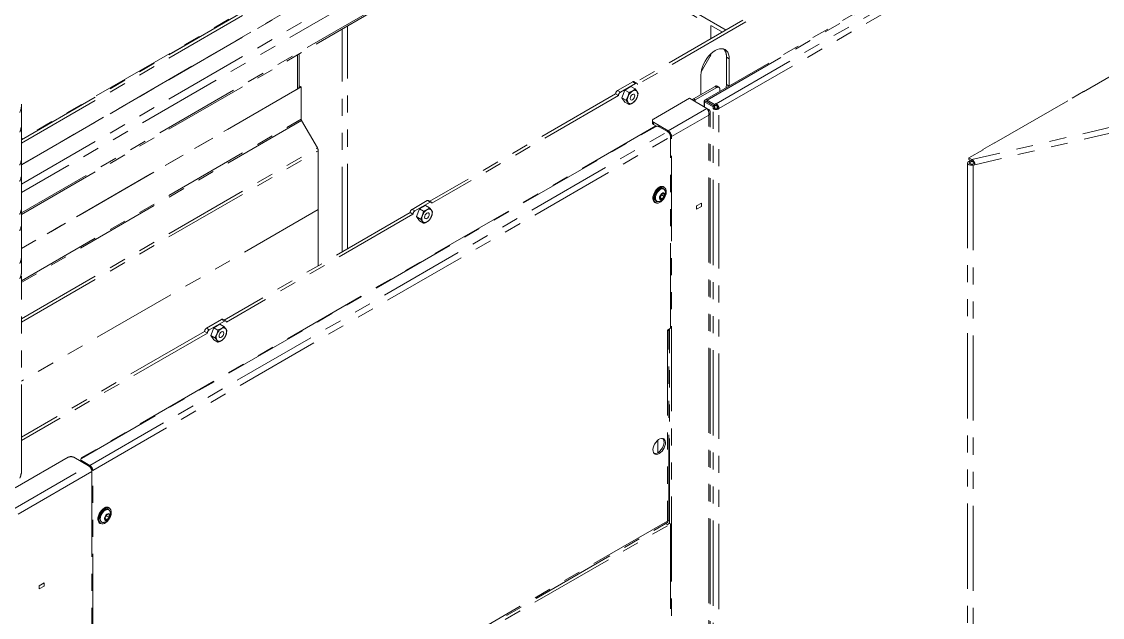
# Paper-space layout 'Blatt1' of a CAD drawing. Header units: millimetres. Extents: x 0 to 1189, y 0 to 841.
# Drawn here: x 666.4 to 747.1, y 173.7 to 218.1 of the extents above; entities that cross this region are included whole.
import ezdxf

# ---------------------------------------------------------------- set-up
doc = ezdxf.new("R2010")
doc.units = ezdxf.units.MM
doc.linetypes.add('PHANTOM', pattern=[12.7, 6.35, -1.27, 1.27, -1.27, 1.27, -1.27])

psp = doc.layouts.new('Blatt1')

# ---------------------------------------------------------------- linework, layer by layer
at = {"color": 7, "linetype": 'PHANTOM', "lineweight": 18}
for p, q in [((753.294, 237.241), (712.27, 213.558)), ((753.506, 237.119), (712.423, 213.402)), ((687.164, 235.555), (718.768, 217.31)), ((755.223, 234.048), (717.478, 212.258)), ((699.513, 228.426), (666.45, 209.339)), ((701.167, 227.471), (666.45, 207.429)), ((666.45, 207.413), (701.181, 227.463)), ((666.45, 203.716), (704.383, 225.615)), ((717.904, 217.809), (717.904, 216.811)), ((745.721, 212.865), (754.015, 217.653)), ((687.164, 213.223), (687.164, 215.674)), ((717.182, 214.351), (717.862, 215.529)), ((717.904, 215.693), (717.904, 215.668)), ((719.07, 215.443), (719.07, 213.401)), ((719.282, 213.299), (719.282, 215.32)), ((717.161, 214.096), (717.161, 212.659)), ((687.321, 213.223), (666.45, 201.174)), ((687.053, 213.068), (666.45, 201.174)), ((687.215, 213.284), (687.164, 213.255)), ((687.321, 213.223), (687.215, 213.284)), ((687.321, 210.824), (687.321, 213.223)), ((712.07, 213.606), (710.939, 212.953)), ((711.151, 212.831), (712.282, 213.484)), ((711.941, 213.246), (711.492, 212.987)), ((711.941, 213.246), (712.246, 213.07)), ((712.382, 213.494), (712.17, 213.616)), ((712.246, 213.07), (712.393, 212.89)), ((718.215, 213.267), (716.602, 212.337)), ((716.744, 212.255), (718.356, 213.186)), ((718.506, 213.201), (718.365, 213.282)), ((718.568, 213.063), (718.568, 212.887)), ((710.797, 212.708), (696.926, 204.7)), ((711.009, 212.586), (697.079, 204.544)), ((711.009, 212.586), (710.797, 212.708)), ((711.492, 212.987), (711.267, 212.408)), ((711.267, 212.408), (711.572, 212.232)), ((711.267, 212.408), (711.492, 212.089)), ((711.492, 212.987), (711.797, 212.811)), ((711.572, 212.232), (711.719, 212.501)), ((712.47, 212.751), (712.393, 212.441)), ((716.305, 212.378), (713.626, 210.83)), ((716.305, 212.378), (717.607, 211.626)), ((718.188, 211.919), (717.628, 212.243)), ((739.067, 209.024), (744.887, 212.383)), ((744.873, 212.391), (745.735, 212.89)), ((744.887, 212.383), (744.873, 212.391)), ((744.873, 212.375), (744.873, 212.391)), ((745.707, 212.873), (745.721, 212.865)), ((745.735, 212.89), (745.735, 212.873)), ((666.45, 211.945), (666.449, 211.909)), ((666.45, 210.475), (666.45, 211.945)), ((711.492, 212.089), (711.797, 211.913)), ((711.797, 211.913), (711.719, 212.052)), ((717.416, 212.12), (717.416, 211.737)), ((717.529, 212.169), (717.423, 212.108)), ((717.423, 211.733), (717.423, 212.108)), ((718.075, 211.732), (717.423, 212.108)), ((717.529, 212.169), (718.181, 211.793)), ((717.755, 211.541), (717.607, 211.626)), ((717.628, 212.12), (718.188, 211.797)), ((717.69, 211.503), (717.755, 211.541)), ((718.181, 211.793), (718.075, 211.732)), ((718.075, 211.603), (718.075, 211.732)), ((718.181, 211.664), (718.075, 211.603)), ((718.075, 211.603), (718.08, 211.6)), ((718.181, 211.793), (718.181, 211.664)), ((718.181, 211.664), (718.186, 211.661)), ((718.188, 211.919), (718.292, 211.98)), ((718.188, 211.797), (718.188, 211.919)), ((718.292, 211.857), (718.188, 211.797)), ((718.298, 211.976), (718.292, 211.98)), ((718.292, 211.857), (718.292, 211.98)), ((718.292, 211.857), (718.298, 211.854)), ((718.404, 211.664), (718.399, 211.661)), ((718.404, 211.67), (718.404, 211.664)), ((718.404, 211.664), (718.51, 211.603)), ((718.505, 211.6), (718.51, 211.603)), ((718.51, 211.603), (718.51, 211.609)), ((688.532, 208.677), (687.352, 210.72)), ((713.538, 210.708), (713.538, 210.545)), ((717.86, 136.564), (717.86, 211.333)), ((666.45, 208.025), (666.45, 210.475)), ((713.802, 210.32), (670.669, 185.42)), ((670.916, 185.522), (713.767, 210.259)), ((713.626, 210.586), (714.714, 209.957)), ((713.857, 210.289), (713.626, 210.422)), ((713.857, 210.289), (713.802, 210.32)), ((714.679, 209.896), (714.05, 210.259)), ((714.898, 195.227), (714.898, 209.516)), ((714.969, 138.233), (714.969, 209.516)), ((738.219, 208.55), (739.081, 209.048)), ((739.053, 209.032), (739.067, 209.024)), ((739.081, 209.048), (739.081, 209.032)), ((688.594, 208.467), (688.594, 204.078)), ((737.172, 207.93), (738.233, 208.542)), ((738.233, 208.542), (738.219, 208.55)), ((738.219, 208.534), (738.219, 208.55)), ((666.45, 206.8), (666.45, 208.025)), ((737.066, 207.552), (737.066, 138.636)), ((737.154, 207.674), (737.278, 207.746)), ((737.392, 207.803), (737.172, 207.93)), ((737.172, 207.807), (737.172, 207.93)), ((737.392, 207.68), (737.172, 207.807)), ((737.26, 207.613), (737.384, 207.685)), ((737.392, 207.68), (737.392, 207.803)), ((737.566, 207.505), (737.423, 207.472)), ((737.622, 207.425), (737.479, 207.391)), ((737.622, 207.425), (737.566, 207.505)), ((666.45, 204.351), (666.45, 206.8)), ((714.441, 205.744), (714.385, 205.777)), ((714.276, 205.255), (714.135, 205.079)), ((714.135, 205.062), (714.22, 205.168)), ((714.135, 205.079), (714.135, 204.89)), ((714.135, 204.959), (714.276, 204.877)), ((714.22, 205.168), (714.22, 205.184)), ((714.22, 205.168), (714.418, 205.053)), ((714.418, 205.242), (714.276, 205.255)), ((714.276, 204.877), (714.418, 205.053)), ((714.418, 205.053), (714.418, 205.242)), ((666.45, 203.126), (666.45, 204.351)), ((696.726, 204.748), (695.594, 204.095)), ((695.806, 203.973), (696.938, 204.626)), ((696.597, 204.388), (696.148, 204.129)), ((696.597, 204.388), (696.901, 204.212)), ((697.038, 204.636), (696.826, 204.758)), ((696.901, 204.212), (697.048, 204.032)), ((713.715, 204.616), (713.771, 204.584)), ((714.135, 204.89), (714.276, 204.877)), ((716.843, 204.359), (717.196, 204.563)), ((716.843, 204.359), (716.843, 204.114)), ((717.196, 204.318), (716.843, 204.114)), ((717.196, 204.563), (717.196, 204.318)), ((688.594, 204.078), (666.45, 191.294)), ((695.453, 203.85), (681.581, 195.842)), ((695.665, 203.728), (681.735, 195.686)), ((688.594, 204.078), (688.594, 199.891)), ((695.665, 203.728), (695.453, 203.85)), ((696.148, 204.129), (695.923, 203.55)), ((695.923, 203.55), (696.228, 203.374)), ((695.923, 203.55), (696.148, 203.231)), ((696.148, 204.129), (696.452, 203.953)), ((696.228, 203.374), (696.375, 203.643)), ((697.126, 203.893), (697.048, 203.583)), ((666.45, 200.676), (666.45, 203.126)), ((696.148, 203.231), (696.452, 203.055)), ((696.452, 203.055), (696.375, 203.194)), ((666.45, 199.533), (666.45, 200.676)), ((666.45, 184.672), (666.45, 199.125)), ((681.381, 195.89), (680.25, 195.237)), ((680.462, 195.115), (681.594, 195.768)), ((680.803, 195.271), (680.579, 194.692)), ((681.252, 195.53), (680.803, 195.271)), ((680.803, 195.271), (681.108, 195.095)), ((681.252, 195.53), (681.557, 195.354)), ((681.694, 195.778), (681.481, 195.9)), ((681.557, 195.354), (681.704, 195.174)), ((680.109, 194.992), (666.45, 187.107)), ((680.321, 194.87), (666.45, 186.862)), ((680.321, 194.87), (680.109, 194.992)), ((680.579, 194.692), (680.884, 194.516)), ((680.579, 194.692), (680.803, 194.373)), ((680.884, 194.516), (681.031, 194.785)), ((681.782, 195.035), (681.704, 194.725)), ((714.663, 195.077), (714.679, 195.067)), ((714.672, 195.096), (714.898, 195.227)), ((714.672, 195.096), (714.672, 195.063)), ((714.672, 195.063), (714.679, 195.067)), ((714.77, 180.934), (714.77, 195.081)), ((714.828, 180.662), (714.828, 195.186)), ((680.803, 194.373), (681.108, 194.197)), ((681.108, 194.197), (681.031, 194.336)), ((713.944, 185.938), (713.944, 186.88)), ((669.926, 185.603), (665.97, 183.32)), ((670.351, 185.603), (671.44, 184.975)), ((670.858, 185.44), (670.858, 185.318)), ((670.858, 185.31), (670.858, 185.318)), ((671.546, 184.995), (670.916, 185.359)), ((671.694, 184.534), (671.694, 80.213)), ((671.765, 159.347), (671.765, 184.616)), ((673.005, 181.823), (672.948, 181.856)), ((671.856, 156.024), (714.679, 180.744)), ((672.84, 181.334), (672.698, 181.158)), ((672.698, 181.141), (672.783, 181.247)), ((672.698, 181.158), (672.698, 180.969)), ((672.698, 181.038), (672.84, 180.957)), ((672.698, 180.969), (672.84, 180.957)), ((672.783, 181.247), (672.783, 181.263)), ((672.783, 181.247), (672.981, 181.133)), ((672.981, 181.321), (672.84, 181.334)), ((672.84, 180.957), (672.981, 181.133)), ((672.981, 181.133), (672.981, 181.321)), ((671.765, 155.743), (714.898, 180.643)), ((672.278, 180.696), (672.335, 180.663)), ((714.676, 180.605), (714.512, 180.648)), ((714.676, 180.605), (714.792, 180.672)), ((714.792, 180.672), (714.898, 180.643)), ((714.898, 180.643), (714.898, 138.274)), ((667.77, 176.03), (668.123, 176.234)), ((667.77, 176.03), (667.77, 175.785)), ((668.123, 175.989), (667.77, 175.785)), ((668.123, 176.234), (668.123, 175.989))]:
    psp.add_line(p, q, dxfattribs=at)
at = {"color": 8, "linetype": 'PHANTOM', "lineweight": 18}
for p, q in [((719.042, 217.468), (687.164, 235.87)), ((717.628, 212.243), (755.373, 234.033)), ((718.298, 211.976), (755.835, 233.646)), ((718.51, 211.609), (756.047, 233.279)), ((666.45, 209.287), (699.558, 228.4)), ((666.45, 209.279), (699.565, 228.396)), ((666.45, 209.026), (699.784, 228.269)), ((666.45, 205.968), (702.433, 226.74)), ((702.97, 226.43), (666.45, 205.347)), ((704.272, 225.679), (666.45, 203.845)), ((690.376, 200.919), (690.376, 217.529)), ((690.772, 201.148), (690.772, 217.757)), ((687.053, 213.068), (687.053, 215.61)), ((719.282, 215.32), (719.07, 215.443)), ((764.216, 214.059), (737.392, 207.803)), ((712.282, 213.484), (712.07, 213.606)), ((718.356, 213.186), (718.215, 213.267)), ((719.265, 213.289), (719.07, 213.401)), ((764.329, 213.654), (737.622, 207.425)), ((711.151, 212.831), (710.939, 212.953)), ((716.744, 212.255), (716.602, 212.337)), ((716.744, 212.124), (716.744, 212.255)), ((717.628, 212.12), (717.628, 212.243)), ((714.714, 209.957), (717.607, 211.626)), ((717.43, 212.112), (717.416, 212.12)), ((717.628, 212.12), (717.621, 212.116)), ((718.186, 211.661), (718.08, 211.6)), ((718.08, 136.437), (718.08, 211.6)), ((718.298, 211.854), (718.298, 211.976)), ((718.399, 211.661), (718.505, 211.6)), ((718.404, 211.67), (718.51, 211.609)), ((718.505, 136.192), (718.505, 211.6)), ((666.45, 198.775), (687.321, 210.824)), ((687.352, 210.72), (666.45, 198.653)), ((717.755, 211.124), (714.969, 209.516)), ((717.755, 136.625), (717.755, 211.124)), ((671.546, 184.995), (714.679, 209.896)), ((713.626, 210.422), (713.626, 210.586)), ((714.714, 209.872), (714.714, 209.957)), ((671.765, 184.616), (714.898, 209.516)), ((714.895, 209.558), (714.969, 209.516)), ((666.45, 195.929), (688.532, 208.677)), ((666.45, 195.684), (688.594, 208.467)), ((737.26, 207.613), (737.154, 207.674)), ((737.26, 207.491), (737.26, 207.613)), ((737.423, 207.472), (737.479, 207.391)), ((737.479, 207.391), (737.479, 138.475)), ((696.938, 204.626), (696.726, 204.748)), ((695.806, 203.973), (695.594, 204.095)), ((681.594, 195.768), (681.381, 195.89)), ((680.462, 195.115), (680.25, 195.237)), ((714.679, 195.067), (714.679, 180.85)), ((665.018, 181.268), (671.44, 184.975)), ((670.916, 185.277), (670.916, 185.359)), ((671.546, 184.887), (671.546, 184.995)), ((671.694, 184.534), (665.231, 180.803)), ((671.671, 184.67), (671.765, 184.616)), ((714.679, 180.85), (671.984, 156.202))]:
    psp.add_line(p, q, dxfattribs=at)
at = {"color": 7, "linetype": 'PHANTOM', "lineweight": 18, "flags": 128}
for points in [[(719.282, 215.32), (719.269, 215.504), (719.23, 215.669), (719.167, 215.81), (719.08, 215.923), (718.972, 216.007), (718.845, 216.059), (718.703, 216.077), (718.55, 216.062), (718.388, 216.014), (718.222, 215.933), (718.056, 215.822), (717.894, 215.684), (717.74, 215.521), (717.598, 215.339), (717.472, 215.141), (717.364, 214.933), (717.277, 214.719), (717.213, 214.504), (717.174, 214.295), (717.161, 214.096)], [(719.07, 213.401), (719.057, 213.202), (719.052, 213.167)], [(712.056, 212.271), (712.122, 212.325), (712.179, 212.4), (712.216, 212.487), (712.229, 212.572), (712.216, 212.641), (712.179, 212.684), (712.122, 212.695), (712.056, 212.672), (711.989, 212.618), (711.933, 212.542), (711.895, 212.455), (711.882, 212.371), (711.895, 212.302), (711.933, 212.259), (711.989, 212.248), (712.056, 212.271)], [(717.59, 212.134), (717.607, 212.13), (717.628, 212.12)], [(737.154, 207.674), (737.095, 207.626), (737.068, 207.569), (737.075, 207.51), (737.116, 207.456), (737.186, 207.413), (737.277, 207.387), (737.379, 207.379), (737.479, 207.391)], [(737.26, 207.613), (737.231, 207.589), (737.217, 207.561), (737.221, 207.531), (737.241, 207.504), (737.276, 207.483), (737.322, 207.469), (737.373, 207.465), (737.423, 207.472)], [(714.05, 205.744), (713.941, 205.666), (713.837, 205.563), (713.745, 205.44), (713.67, 205.304), (713.615, 205.162), (713.583, 205.022), (713.577, 204.892), (713.596, 204.778), (713.64, 204.686), (713.705, 204.622), (713.715, 204.616)], [(713.771, 204.584), (713.762, 204.59), (713.696, 204.654), (713.653, 204.745), (713.633, 204.859), (713.64, 204.99), (713.671, 205.129), (713.726, 205.271), (713.802, 205.407), (713.894, 205.53), (713.997, 205.633), (714.041, 205.668)], [(714.002, 204.669), (713.93, 204.664), (713.851, 204.689), (713.79, 204.745), (713.752, 204.829), (713.739, 204.936), (713.752, 205.057), (713.79, 205.185), (713.851, 205.311), (713.93, 205.427), (714.022, 205.524), (714.121, 205.596)], [(714.45, 205.544), (714.449, 205.547), (714.39, 205.601), (714.314, 205.625), (714.225, 205.616), (714.13, 205.575), (714.035, 205.506), (713.946, 205.412), (713.87, 205.301), (713.811, 205.179), (713.774, 205.055), (713.762, 204.938), (713.774, 204.835), (713.811, 204.754), (713.87, 204.7), (713.946, 204.676), (713.947, 204.676)], [(713.897, 204.563), (713.963, 204.566), (714.067, 204.598), (714.174, 204.659), (714.278, 204.748), (714.373, 204.858), (714.455, 204.985), (714.519, 205.12), (714.561, 205.258), (714.579, 205.39), (714.573, 205.509), (714.543, 205.61), (714.489, 205.686), (714.416, 205.733), (714.401, 205.738)], [(714.276, 204.829), (714.202, 204.802), (714.138, 204.811), (714.093, 204.854), (714.072, 204.926), (714.079, 205.017), (714.112, 205.114), (714.168, 205.205), (714.238, 205.277), (714.314, 205.32), (714.384, 205.33), (714.44, 205.303), (714.473, 205.245), (714.48, 205.162), (714.46, 205.066), (714.414, 204.971), (714.35, 204.888), (714.276, 204.829)], [(696.712, 203.413), (696.778, 203.466), (696.834, 203.542), (696.872, 203.629), (696.885, 203.714), (696.872, 203.783), (696.834, 203.826), (696.778, 203.837), (696.712, 203.814), (696.645, 203.76), (696.589, 203.684), (696.551, 203.597), (696.538, 203.513), (696.551, 203.444), (696.589, 203.401), (696.645, 203.39), (696.712, 203.413)], [(681.367, 194.555), (681.434, 194.608), (681.49, 194.684), (681.528, 194.771), (681.541, 194.856), (681.528, 194.925), (681.49, 194.968), (681.434, 194.979), (681.367, 194.956), (681.301, 194.902), (681.245, 194.826), (681.207, 194.739), (681.194, 194.655), (681.207, 194.586), (681.245, 194.543), (681.301, 194.532), (681.367, 194.555)], [(714.05, 185.877), (714.157, 185.954), (714.259, 186.055), (714.35, 186.176), (714.424, 186.31), (714.478, 186.45), (714.509, 186.588), (714.516, 186.716), (714.497, 186.829), (714.454, 186.919), (714.389, 186.982), (714.306, 187.014), (714.209, 187.015), (714.104, 186.983), (713.996, 186.92), (713.89, 186.83), (713.793, 186.718), (713.71, 186.59), (713.646, 186.452), (713.603, 186.313), (713.584, 186.179), (713.59, 186.057), (713.621, 185.955), (713.675, 185.878), (713.75, 185.83), (713.84, 185.814), (713.942, 185.83), (714.05, 185.877)], [(714.322, 187.011), (714.372, 186.938), (714.403, 186.836), (714.41, 186.715), (714.391, 186.581), (714.348, 186.441), (714.283, 186.304), (714.2, 186.175), (714.103, 186.063), (713.998, 185.973), (713.89, 185.911), (713.784, 185.879), (713.687, 185.879), (713.671, 185.883)], [(672.613, 181.823), (672.504, 181.745), (672.401, 181.642), (672.309, 181.519), (672.233, 181.383), (672.178, 181.241), (672.147, 181.101), (672.14, 180.971), (672.159, 180.857), (672.203, 180.765), (672.269, 180.701), (672.278, 180.696)], [(672.335, 180.663), (672.325, 180.669), (672.26, 180.733), (672.216, 180.824), (672.197, 180.938), (672.203, 181.069), (672.235, 181.209), (672.29, 181.35), (672.365, 181.486), (672.457, 181.609), (672.561, 181.712), (672.604, 181.747)], [(672.565, 180.748), (672.493, 180.744), (672.414, 180.768), (672.354, 180.824), (672.316, 180.908), (672.303, 181.015), (672.316, 181.136), (672.354, 181.265), (672.414, 181.391), (672.493, 181.506), (672.585, 181.603), (672.684, 181.675)], [(673.014, 181.624), (673.012, 181.626), (672.954, 181.68), (672.877, 181.704), (672.789, 181.695), (672.693, 181.655), (672.598, 181.585), (672.509, 181.491), (672.433, 181.38), (672.375, 181.258), (672.338, 181.134), (672.325, 181.017), (672.338, 180.914), (672.375, 180.833), (672.433, 180.779), (672.509, 180.755), (672.511, 180.755)], [(672.46, 180.642), (672.527, 180.646), (672.631, 180.677), (672.737, 180.739), (672.841, 180.827), (672.937, 180.937), (673.018, 181.064), (673.082, 181.199), (673.124, 181.337), (673.143, 181.469), (673.137, 181.588), (673.106, 181.689), (673.053, 181.765), (672.98, 181.812), (672.964, 181.817)], [(672.84, 180.908), (672.766, 180.882), (672.701, 180.89), (672.656, 180.934), (672.635, 181.005), (672.642, 181.096), (672.676, 181.193), (672.732, 181.284), (672.802, 181.356), (672.877, 181.4), (672.948, 181.409), (673.003, 181.382), (673.037, 181.324), (673.044, 181.241), (673.023, 181.146), (672.978, 181.05), (672.914, 180.967), (672.84, 180.908)]]:
    psp.add_lwpolyline(points, dxfattribs=at)
at = {"color": 8, "linetype": 'PHANTOM', "lineweight": 18, "flags": 128}
for points in [[(714.121, 205.687), (714.015, 205.611), (713.914, 205.511), (713.825, 205.392), (713.752, 205.26), (713.698, 205.122), (713.668, 204.987), (713.662, 204.86), (713.68, 204.749), (713.722, 204.661), (713.786, 204.599), (713.868, 204.567), (713.897, 204.563)], [(714.041, 205.668), (714.106, 205.711), (714.142, 205.73)], [(672.684, 181.766), (672.578, 181.69), (672.478, 181.59), (672.389, 181.471), (672.315, 181.339), (672.262, 181.202), (672.231, 181.066), (672.225, 180.939), (672.244, 180.829), (672.286, 180.74), (672.35, 180.678), (672.432, 180.646), (672.46, 180.642)], [(672.604, 181.747), (672.67, 181.79), (672.706, 181.809)]]:
    psp.add_lwpolyline(points, dxfattribs=at)
at = {"color": 7, "linetype": 'PHANTOM', "lineweight": 18}
for centre, radius, start, end in [((717.615, 215.678), 0.289, 328.85627, 358.0435), ((718.252, 215.502), 0.821, 355.85351, 42.36321), ((686.974, 213.242), 0.191, 294.37473, 354.30538), ((712.128, 213.524), 0.101, 65.69288, 125.61758), ((712.337, 213.416), 0.0873, 350.78596, 129.20329), ((718.303, 213.145), 0.151, 65.69288, 125.61758), ((718.439, 213.084), 0.131, 350.78596, 129.20329), ((711.104, 212.694), 0.307, 122.60548, 177.39452), ((711.316, 212.572), 0.307, 122.60548, 177.39452), ((712.168, 212.277), 0.502, 153.43643, 206.56357), ((712.511, 212.21), 0.844, 122.63797, 159.77289), ((712.209, 212.733), 0.242, 40.5328, 129.24817), ((711.601, 212.733), 0.844, 302.63797, 339.77289), ((711.943, 212.666), 0.502, 333.43643, 26.56357), ((716.707, 212.138), 0.225, 117.68444, 148.20657), ((716.768, 212.19), 0.0695, 110.55606, 247.39394), ((717.545, 212.141), 0.131, 50.79671, 189.21404), ((711.903, 212.21), 0.242, 220.5328, 309.24817), ((718.292, 212.009), 0.461, 242.60967, 297.39033), ((718.292, 211.866), 0.231, 242.60967, 297.39033), ((718.049, 211.588), 0.461, 2.60548, 57.39452), ((718.174, 211.66), 0.231, 2.60548, 57.39452), ((687.538, 210.832), 0.216, 181.9565, 211.14378), ((713.672, 210.708), 0.131, 110.78342, 249.21658), ((664.968, 210.483), 1.482, 334.60743, 359.69898), ((713.688, 210.56), 0.151, 185.6948, 245.62534), ((713.908, 209.986), 0.307, 62.60967, 117.39033), ((714.422, 209.494), 0.476, 2.60548, 57.39452), ((714.416, 209.491), 0.553, 2.60548, 57.39452), ((688.161, 208.453), 0.433, 1.9565, 31.14378), ((664.968, 208.033), 1.482, 334.60743, 359.69898), ((664.968, 206.808), 1.482, 334.60743, 359.69898), ((714.245, 205.481), 0.327, 64.69423, 126.61623), ((714.305, 205.462), 0.314, 64.19902, 121.20267), ((714.289, 205.447), 0.202, 12.17088, 80.46808), ((664.968, 204.359), 1.482, 334.60743, 359.69898), ((696.784, 204.666), 0.101, 65.69288, 125.61758), ((696.993, 204.558), 0.0873, 350.78596, 129.20329), ((695.76, 203.836), 0.307, 122.60548, 177.39452), ((695.972, 203.714), 0.307, 122.60548, 177.39452), ((696.824, 203.419), 0.502, 153.43643, 206.56357), ((697.167, 203.352), 0.844, 122.63797, 159.77289), ((696.865, 203.875), 0.242, 40.5328, 129.24817), ((696.256, 203.875), 0.844, 302.63797, 339.77289), ((696.599, 203.808), 0.502, 333.43643, 26.56357), ((664.968, 203.134), 1.482, 334.60743, 359.69898), ((696.559, 203.352), 0.242, 220.5328, 309.24817), ((664.968, 200.684), 1.482, 334.60743, 359.69898), ((664.968, 199.541), 1.482, 334.60743, 359.69898), ((681.44, 195.808), 0.101, 65.69288, 125.61758), ((681.649, 195.7), 0.0873, 350.78596, 129.20329), ((680.416, 194.978), 0.307, 122.60548, 177.39452), ((680.628, 194.856), 0.307, 122.60548, 177.39452), ((681.48, 194.561), 0.502, 153.43643, 206.56357), ((681.823, 194.494), 0.844, 122.63797, 159.77289), ((681.52, 195.017), 0.242, 40.5328, 129.24817), ((680.912, 195.017), 0.844, 302.63797, 339.77289), ((681.255, 194.95), 0.502, 333.43643, 26.56357), ((681.214, 194.493), 0.242, 220.5328, 309.24817), ((670.138, 185.194), 0.461, 62.60967, 117.39033), ((670.947, 185.44), 0.0873, 110.78342, 249.21658), ((671.141, 184.509), 0.553, 2.60548, 57.39452), ((671.289, 184.594), 0.476, 2.60548, 57.39452), ((671.4, 184.658), 0.261, 12.32744, 47.66897), ((664.968, 184.68), 1.482, 334.60743, 359.69898), ((672.808, 181.56), 0.327, 64.69423, 126.61623), ((672.868, 181.541), 0.314, 64.19902, 121.20267), ((672.853, 181.526), 0.202, 12.17088, 80.46808)]:
    psp.add_arc(centre, radius, start, end, dxfattribs=at)
at = {"color": 8, "linetype": 'PHANTOM', "lineweight": 18}
for centre, radius, start, end in [((664.964, 211.954), 1.486, 334.62611, 358.2563), ((714.32, 205.393), 0.355, 76.73177, 124.14711), ((714.29, 205.345), 0.303, 83.66264, 123.92836), ((672.883, 181.472), 0.355, 76.73177, 124.14711), ((672.853, 181.424), 0.303, 83.66264, 123.92836)]:
    psp.add_arc(centre, radius, start, end, dxfattribs=at)
at = {"color": 7, "linetype": 'PHANTOM', "lineweight": 18}
for major_axis, ratio, start_param, end_param in [((-0.176, 0.26), 0.573465, 3.844884, 5.41568), ((0.166, -0.088), 0.606105, 0.309375, 1.880171)]:
    psp.add_ellipse((737.392, 207.558), major_axis=major_axis, ratio=ratio, start_param=start_param, end_param=end_param, dxfattribs=at)
for points, knots in [([(712.056, 212.92), (712.074, 212.931), (712.148, 212.976), (712.203, 213.03), (712.246, 213.07)], [0, 0, 0, 0, 0.241423, 1, 1, 1, 1]), ([(711.719, 212.052), (711.716, 212.056), (711.678, 212.11), (711.623, 212.174), (711.572, 212.232)], [0, 0, 0, 0, 0.070206, 1, 1, 1, 1]), ([(711.719, 212.501), (711.722, 212.508), (711.759, 212.606), (711.778, 212.712), (711.797, 212.811)], [0, 0, 0, 0, 0.0702062, 1, 1, 1, 1]), ([(711.797, 212.811), (711.817, 212.818), (711.911, 212.848), (711.992, 212.889), (712.056, 212.92)], [0, 0, 0, 0, 0.223169, 1, 1, 1, 1]), ([(712.393, 212.441), (712.39, 212.434), (712.351, 212.337), (712.297, 212.251), (712.246, 212.172)], [0, 0, 0, 0, 0.070206, 1, 1, 1, 1]), ([(712.393, 212.89), (712.395, 212.887), (712.433, 212.833), (712.452, 212.79), (712.47, 212.751)], [0, 0, 0, 0, 0.0702062, 1, 1, 1, 1]), ([(712.056, 212.022), (711.992, 211.991), (711.911, 211.95), (711.817, 211.919), (711.797, 211.913)], [0, 0, 0, 0, 0.776831, 1, 1, 1, 1]), ([(712.246, 212.172), (712.203, 212.131), (712.148, 212.078), (712.074, 212.033), (712.056, 212.022)], [0, 0, 0, 0, 0.758577, 1, 1, 1, 1]), ([(714.215, 204.739), (714.239, 204.755), (714.298, 204.792), (714.378, 204.874), (714.451, 204.981), (714.505, 205.105), (714.531, 205.233), (714.528, 205.354), (714.502, 205.458), (714.467, 205.515), (714.45, 205.541)], [0, 0, 0, 0, 0.095579, 0.226636, 0.362757, 0.503771, 0.653099, 0.780521, 0.900735, 1, 1, 1, 1]), ([(696.712, 204.062), (696.729, 204.073), (696.804, 204.118), (696.859, 204.172), (696.901, 204.212)], [0, 0, 0, 0, 0.241423, 1, 1, 1, 1]), ([(713.949, 204.678), (713.955, 204.677), (713.994, 204.669), (714.069, 204.681), (714.152, 204.705), (714.198, 204.73), (714.215, 204.739)], [0, 0, 0, 0, 0.060825, 0.428998, 0.798821, 1, 1, 1, 1]), ([(696.375, 203.194), (696.372, 203.198), (696.334, 203.252), (696.279, 203.315), (696.228, 203.374)], [0, 0, 0, 0, 0.070206, 1, 1, 1, 1]), ([(696.375, 203.643), (696.377, 203.65), (696.415, 203.748), (696.434, 203.854), (696.452, 203.953)], [0, 0, 0, 0, 0.0702062, 1, 1, 1, 1]), ([(696.452, 203.953), (696.473, 203.96), (696.567, 203.99), (696.648, 204.031), (696.712, 204.062)], [0, 0, 0, 0, 0.223169, 1, 1, 1, 1]), ([(697.048, 203.583), (697.046, 203.576), (697.007, 203.479), (696.952, 203.393), (696.901, 203.314)], [0, 0, 0, 0, 0.070206, 1, 1, 1, 1]), ([(697.048, 204.032), (697.051, 204.029), (697.088, 203.975), (697.108, 203.932), (697.126, 203.893)], [0, 0, 0, 0, 0.0702062, 1, 1, 1, 1]), ([(696.712, 203.164), (696.648, 203.133), (696.567, 203.092), (696.473, 203.061), (696.452, 203.055)], [0, 0, 0, 0, 0.776831, 1, 1, 1, 1]), ([(696.901, 203.314), (696.859, 203.273), (696.804, 203.22), (696.729, 203.175), (696.712, 203.164)], [0, 0, 0, 0, 0.758577, 1, 1, 1, 1]), ([(681.367, 195.204), (681.385, 195.215), (681.46, 195.26), (681.515, 195.314), (681.557, 195.354)], [0, 0, 0, 0, 0.241423, 1, 1, 1, 1]), ([(681.031, 194.336), (681.028, 194.34), (680.989, 194.394), (680.935, 194.457), (680.884, 194.516)], [0, 0, 0, 0, 0.070206, 1, 1, 1, 1]), ([(681.031, 194.785), (681.033, 194.792), (681.071, 194.89), (681.09, 194.996), (681.108, 195.095)], [0, 0, 0, 0, 0.070206, 1, 1, 1, 1]), ([(681.108, 195.095), (681.129, 195.102), (681.223, 195.132), (681.304, 195.173), (681.367, 195.204)], [0, 0, 0, 0, 0.2231694, 1, 1, 1, 1]), ([(681.557, 194.456), (681.515, 194.415), (681.46, 194.362), (681.385, 194.317), (681.367, 194.306)], [0, 0, 0, 0, 0.758577, 1, 1, 1, 1]), ([(681.704, 194.725), (681.701, 194.718), (681.663, 194.621), (681.608, 194.535), (681.557, 194.456)], [0, 0, 0, 0, 0.070206, 1, 1, 1, 1]), ([(681.704, 195.174), (681.707, 195.171), (681.744, 195.117), (681.764, 195.074), (681.782, 195.035)], [0, 0, 0, 0, 0.070206, 1, 1, 1, 1]), ([(681.367, 194.306), (681.304, 194.275), (681.223, 194.234), (681.129, 194.203), (681.108, 194.197)], [0, 0, 0, 0, 0.7768306, 1, 1, 1, 1]), ([(672.778, 180.818), (672.803, 180.834), (672.861, 180.872), (672.941, 180.953), (673.015, 181.06), (673.068, 181.184), (673.095, 181.312), (673.091, 181.433), (673.066, 181.537), (673.03, 181.594), (673.014, 181.62)], [0, 0, 0, 0, 0.095579, 0.226636, 0.362757, 0.503771, 0.653099, 0.780521, 0.900735, 1, 1, 1, 1]), ([(672.513, 180.757), (672.518, 180.756), (672.557, 180.748), (672.632, 180.76), (672.715, 180.784), (672.762, 180.809), (672.778, 180.818)], [0, 0, 0, 0, 0.0608249, 0.428998, 0.7988209, 1, 1, 1, 1]), ([(714.679, 180.85), (714.686, 180.829), (714.698, 180.787), (714.693, 180.752), (714.68, 180.749), (714.677, 180.748)], [0, 0, 0, 0, 0.416698, 0.833396, 1, 1, 1, 1])]:
    psp.add_open_spline(points, degree=3, knots=knots, dxfattribs=at)
for points in [[(717.607, 211.626), (717.631, 211.598), (717.68, 211.54), (717.738, 211.408), (717.77, 211.262), (717.76, 211.17), (717.755, 211.124)], [(717.755, 211.124), (717.785, 211.156), (717.844, 211.219), (717.869, 211.333), (717.844, 211.446), (717.785, 211.509), (717.755, 211.541)], [(714.679, 195.094), (714.705, 195.095), (714.755, 195.095), (714.777, 195.081), (714.755, 195.066), (714.705, 195.067), (714.679, 195.067)], [(714.77, 180.934), (714.766, 180.917), (714.757, 180.884), (714.705, 180.861), (714.679, 180.85)]]:
    psp.add_open_spline(points, degree=3, dxfattribs=at)

doc.saveas('drawing.dxf')
